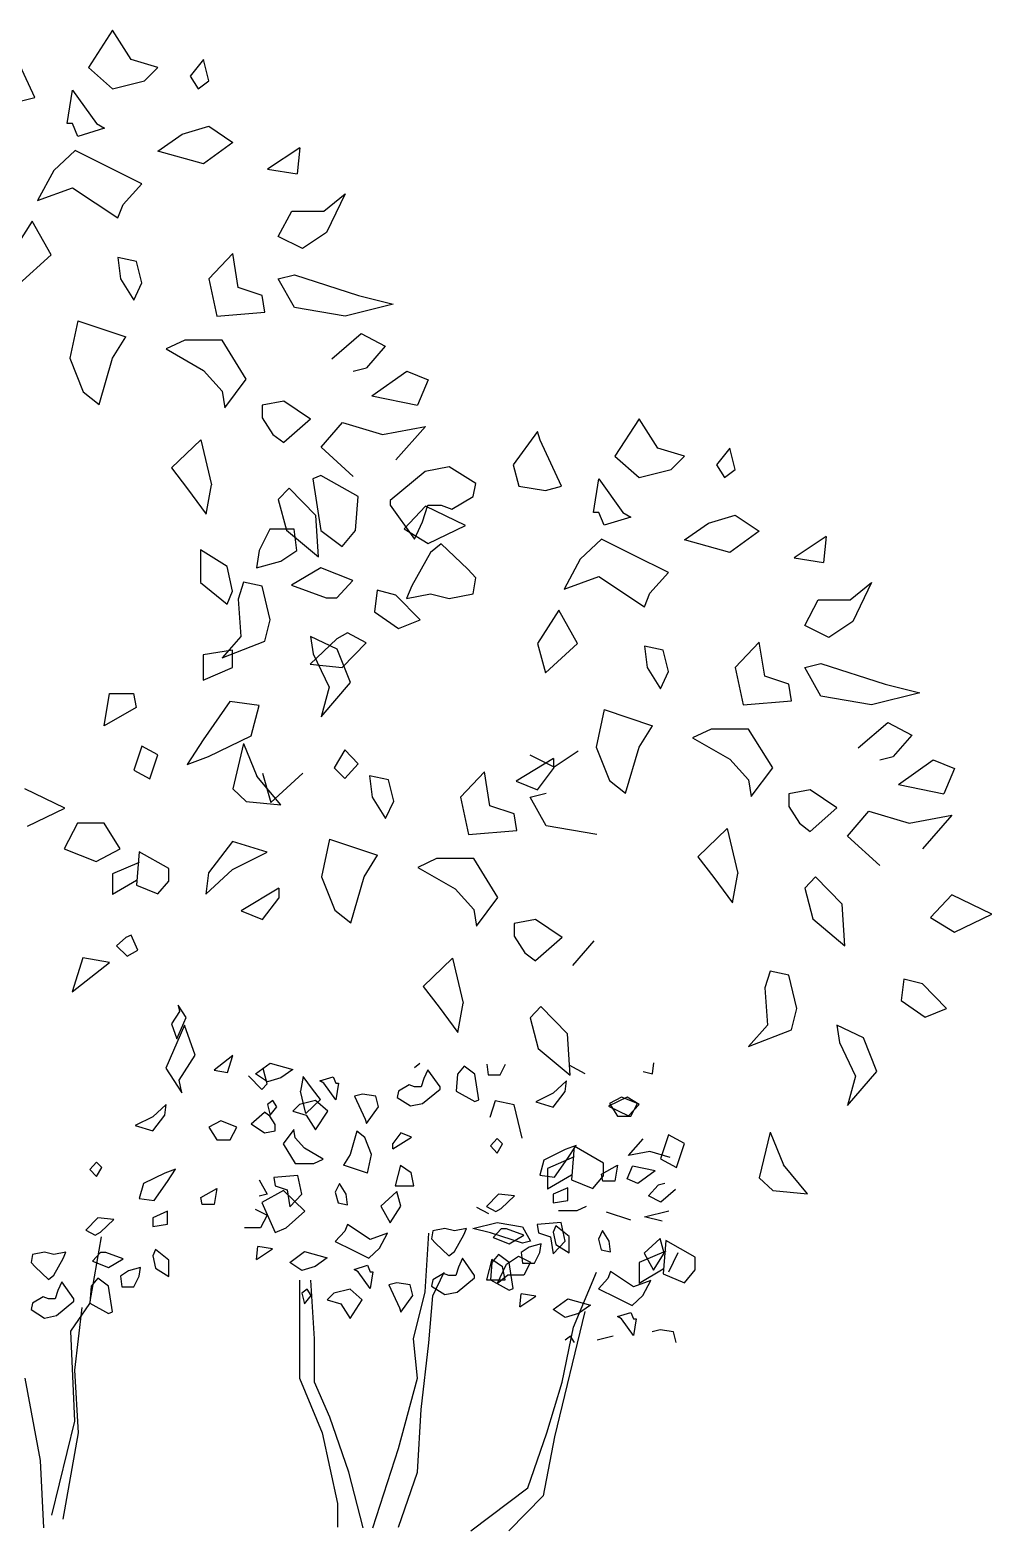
# Model space of a CAD drawing. Header units: millimetres. Extents: x 457.5 to 458.58, y 2596.21 to 2597.08.
# Drawn here: x 458.018 to 458.58, y 2596.206 to 2597.083 of the extents above; entities that cross this region are included whole.
import ezdxf

# ---------------------------------------------------------------- set-up
doc = ezdxf.new("R2010")
doc.units = ezdxf.units.MM
doc.header["$LTSCALE"] = 10
doc.layers.add('Vegetais', color=94, linetype='Continuous')

msp = doc.modelspace()

# ---------------------------------------------------------------- linework, layer by layer
at = {"layer": 'Vegetais'}
for p, q in [((458.0664, 2597.08322), (458.05233, 2597.06135)), ((458.07733, 2597.06604), (458.0664, 2597.08322)), ((458.02108, 2597.04377), (458.00858, 2597.07072)), ((458.05233, 2597.06135), (458.0664, 2597.04885)), ((458.09296, 2597.06135), (458.07733, 2597.06604)), ((458.08515, 2597.05354), (458.09296, 2597.06135)), ((458.11952, 2597.06604), (458.11171, 2597.05627)), ((458.12265, 2597.05354), (458.11952, 2597.06604)), ((458.0664, 2597.04885), (458.08515, 2597.05354)), ((458.11171, 2597.05627), (458.1164, 2597.04885)), ((458.1164, 2597.04885), (458.12265, 2597.05354)), ((458.01171, 2597.04143), (458.02108, 2597.04377)), ((458.03983, 2597.02854), (458.04296, 2597.04807)), ((458.04296, 2597.04807), (458.05702, 2597.02854)), ((458.04296, 2597.02854), (458.03983, 2597.02854)), ((458.04608, 2597.02111), (458.04296, 2597.02854)), ((458.06171, 2597.0258), (458.04608, 2597.02111)), ((458.05702, 2597.02854), (458.06171, 2597.0258)), ((458.10702, 2597.02229), (458.12265, 2597.02697)), ((458.12265, 2597.02697), (458.13671, 2597.0176)), ((458.09296, 2597.01252), (458.10702, 2597.02229)), ((458.13671, 2597.0176), (458.11952, 2597.0051)), ((458.04452, 2597.01291), (458.03202, 2597.00119)), ((458.06327, 2597.00354), (458.04452, 2597.01291)), ((458.11952, 2597.0051), (458.09296, 2597.01252)), ((458.17577, 2597.01447), (458.15702, 2597.00197)), ((458.17577, 2597.01447), (458.17421, 2596.99924)), ((458.03202, 2597.00119), (458.02265, 2596.98361)), ((458.08358, 2596.99338), (458.06327, 2597.00354)), ((458.15702, 2597.00197), (458.17421, 2596.99924)), ((458.02265, 2596.98361), (458.04296, 2596.99104)), ((458.04296, 2596.99104), (458.06952, 2596.97346)), ((458.07265, 2596.98127), (458.08358, 2596.99338)), ((458.18983, 2596.97736), (458.20233, 2596.98752)), ((458.20233, 2596.98752), (458.1914, 2596.96486)), ((458.06952, 2596.97346), (458.07265, 2596.98127)), ((458.16327, 2596.96252), (458.17108, 2596.97736)), ((458.17108, 2596.97736), (458.18983, 2596.97736)), ((458.01952, 2596.9715), (458.00702, 2596.95197)), ((458.03046, 2596.95197), (458.01952, 2596.9715)), ((458.1914, 2596.96486), (458.17733, 2596.95549)), ((458.17733, 2596.95549), (458.16327, 2596.96252)), ((458.01171, 2596.93479), (458.03046, 2596.95197)), ((458.06952, 2596.95041), (458.07108, 2596.93791)), ((458.08046, 2596.94807), (458.06952, 2596.95041)), ((458.08358, 2596.93557), (458.08046, 2596.94807)), ((458.13671, 2596.95275), (458.12265, 2596.93791)), ((458.13983, 2596.93283), (458.13671, 2596.95275)), ((458.07108, 2596.93791), (458.0789, 2596.92541)), ((458.12265, 2596.93791), (458.12733, 2596.91604)), ((458.16327, 2596.93791), (458.17265, 2596.94025)), ((458.17265, 2596.92111), (458.16327, 2596.93791)), ((458.17265, 2596.94025), (458.21015, 2596.92815)), ((458.0789, 2596.92541), (458.08358, 2596.93557)), ((458.1539, 2596.92815), (458.13983, 2596.93283)), ((458.15546, 2596.91838), (458.1539, 2596.92815)), ((458.20233, 2596.91604), (458.17265, 2596.92111)), ((458.23046, 2596.92307), (458.20233, 2596.91604)), ((458.21015, 2596.92815), (458.23046, 2596.92307)), ((458.04608, 2596.9133), (458.0414, 2596.89143)), ((458.04608, 2596.9133), (458.07421, 2596.90393)), ((458.12733, 2596.91604), (458.15546, 2596.91838)), ((458.0664, 2596.89143), (458.07421, 2596.90393)), ((458.19452, 2596.89104), (458.21171, 2596.90588)), ((458.21171, 2596.90588), (458.22577, 2596.89846)), ((458.10858, 2596.90197), (458.09765, 2596.8969)), ((458.09765, 2596.8969), (458.11952, 2596.8844)), ((458.13046, 2596.90197), (458.10858, 2596.90197)), ((458.14452, 2596.87932), (458.13046, 2596.90197)), ((458.22577, 2596.89846), (458.21483, 2596.88596)), ((458.0414, 2596.89143), (458.04921, 2596.8719)), ((458.05858, 2596.86447), (458.0664, 2596.89143)), ((458.20702, 2596.884), (458.21483, 2596.88596)), ((458.11952, 2596.8844), (458.13046, 2596.87229)), ((458.13202, 2596.86252), (458.14452, 2596.87932)), ((458.21796, 2596.86955), (458.23827, 2596.884)), ((458.23827, 2596.884), (458.25077, 2596.87893)), ((458.25077, 2596.87893), (458.24452, 2596.86408)), ((458.04921, 2596.8719), (458.05858, 2596.86447)), ((458.13046, 2596.87229), (458.13202, 2596.86252)), ((458.21796, 2596.86955), (458.24452, 2596.86408)), ((458.1664, 2596.86643), (458.1539, 2596.86408)), ((458.1539, 2596.86408), (458.1539, 2596.85666)), ((458.18202, 2596.85588), (458.1664, 2596.86643)), ((458.1539, 2596.85666), (458.16015, 2596.8469)), ((458.18202, 2596.85588), (458.1664, 2596.84221)), ((458.18827, 2596.83947), (458.20077, 2596.85393)), ((458.20077, 2596.85393), (458.22421, 2596.8469)), ((458.22421, 2596.8469), (458.24921, 2596.85158)), ((458.24921, 2596.85158), (458.23202, 2596.83205)), ((458.37402, 2596.85609), (458.35996, 2596.83422)), ((458.38496, 2596.8389), (458.37402, 2596.85609)), ((458.11796, 2596.84377), (458.10077, 2596.82736)), ((458.11796, 2596.84377), (458.12421, 2596.8176)), ((458.16015, 2596.8469), (458.1664, 2596.84221)), ((458.31465, 2596.84867), (458.30058, 2596.82914)), ((458.31621, 2596.84359), (458.31465, 2596.84867)), ((458.32871, 2596.81664), (458.31621, 2596.84359)), ((458.20702, 2596.82229), (458.18827, 2596.83947)), ((458.35996, 2596.83422), (458.37402, 2596.82172)), ((458.40058, 2596.83422), (458.38496, 2596.8389)), ((458.39277, 2596.8264), (458.40058, 2596.83422)), ((458.42715, 2596.8389), (458.41933, 2596.82914)), ((458.43027, 2596.8264), (458.42715, 2596.8389)), ((458.10077, 2596.82736), (458.11015, 2596.81525)), ((458.24902, 2596.82523), (458.22871, 2596.80843)), ((458.26308, 2596.82797), (458.24902, 2596.82523)), ((458.27871, 2596.8182), (458.26308, 2596.82797)), ((458.30058, 2596.82914), (458.30371, 2596.81664)), ((458.37402, 2596.82172), (458.39277, 2596.8264)), ((458.41933, 2596.82914), (458.42402, 2596.82172)), ((458.42402, 2596.82172), (458.43027, 2596.8264)), ((458.11015, 2596.81525), (458.12108, 2596.80041)), ((458.12108, 2596.80041), (458.12421, 2596.8176)), ((458.16952, 2596.81565), (458.16327, 2596.809)), ((458.18515, 2596.79963), (458.16952, 2596.81565)), ((458.18808, 2596.82289), (458.1834, 2596.82093)), ((458.1834, 2596.82093), (458.18808, 2596.79086)), ((458.20996, 2596.81078), (458.18808, 2596.82289)), ((458.27715, 2596.81078), (458.27871, 2596.8182)), ((458.30371, 2596.81664), (458.31933, 2596.81429)), ((458.31933, 2596.81429), (458.32871, 2596.81664)), ((458.34746, 2596.8014), (458.35058, 2596.82093)), ((458.35058, 2596.82093), (458.36465, 2596.8014)), ((458.16327, 2596.809), (458.16796, 2596.79104)), ((458.2084, 2596.79086), (458.20996, 2596.81078)), ((458.22871, 2596.80843), (458.22871, 2596.8057)), ((458.26465, 2596.80336), (458.27715, 2596.81078)), ((458.18671, 2596.77541), (458.18515, 2596.79963)), ((458.22871, 2596.8057), (458.24277, 2596.78578)), ((458.24921, 2596.8051), (458.23671, 2596.79182)), ((458.24746, 2596.79593), (458.25058, 2596.8057)), ((458.27265, 2596.79377), (458.24921, 2596.8051)), ((458.25058, 2596.8057), (458.2584, 2596.8057)), ((458.2584, 2596.8057), (458.26465, 2596.80336)), ((458.35058, 2596.8014), (458.34746, 2596.8014)), ((458.35371, 2596.79398), (458.35058, 2596.8014)), ((458.36933, 2596.79867), (458.35371, 2596.79398)), ((458.36465, 2596.8014), (458.36933, 2596.79867)), ((458.41465, 2596.79515), (458.43027, 2596.79984)), ((458.43027, 2596.79984), (458.44433, 2596.79047)), ((458.1584, 2596.79164), (458.15215, 2596.77914)), ((458.17246, 2596.79164), (458.1584, 2596.79164)), ((458.16796, 2596.79104), (458.18671, 2596.77541)), ((458.17402, 2596.77914), (458.17246, 2596.79164)), ((458.18808, 2596.79086), (458.20058, 2596.78148)), ((458.20058, 2596.78148), (458.2084, 2596.79086)), ((458.23671, 2596.79182), (458.25077, 2596.78322)), ((458.24277, 2596.78578), (458.24746, 2596.79593)), ((458.25077, 2596.78322), (458.27265, 2596.79377)), ((458.40058, 2596.78539), (458.41465, 2596.79515)), ((458.44433, 2596.79047), (458.42715, 2596.77797)), ((458.2584, 2596.78304), (458.25215, 2596.77797)), ((458.27402, 2596.7682), (458.2584, 2596.78304)), ((458.35215, 2596.78578), (458.33965, 2596.77406)), ((458.3709, 2596.7764), (458.35215, 2596.78578)), ((458.42715, 2596.77797), (458.40058, 2596.78539)), ((458.4834, 2596.78734), (458.46465, 2596.77484)), ((458.4834, 2596.78734), (458.48183, 2596.77211)), ((458.11777, 2596.77953), (458.11777, 2596.76039)), ((458.1334, 2596.76976), (458.11777, 2596.77953)), ((458.15215, 2596.77914), (458.15058, 2596.76898)), ((458.15058, 2596.76898), (458.16465, 2596.77289)), ((458.16465, 2596.77289), (458.17402, 2596.77914)), ((458.25215, 2596.77797), (458.24121, 2596.75843)), ((458.33965, 2596.77406), (458.33027, 2596.75648)), ((458.39121, 2596.76625), (458.3709, 2596.7764)), ((458.46465, 2596.77484), (458.48183, 2596.77211)), ((458.13652, 2596.75531), (458.1334, 2596.76976)), ((458.18808, 2596.76898), (458.1709, 2596.75883)), ((458.20683, 2596.76156), (458.18808, 2596.76898)), ((458.27871, 2596.76312), (458.27402, 2596.7682)), ((458.27715, 2596.75375), (458.27871, 2596.76312)), ((458.33027, 2596.75648), (458.35058, 2596.7639)), ((458.35058, 2596.7639), (458.37715, 2596.74633)), ((458.38027, 2596.75414), (458.39121, 2596.76625)), ((458.11777, 2596.76039), (458.1334, 2596.74789)), ((458.1334, 2596.74789), (458.13652, 2596.75531)), ((458.14296, 2596.76057), (458.13983, 2596.7508)), ((458.1539, 2596.75822), (458.14296, 2596.76057)), ((458.15858, 2596.73869), (458.1539, 2596.75822)), ((458.1709, 2596.75883), (458.19121, 2596.7514)), ((458.19746, 2596.7514), (458.20683, 2596.76156)), ((458.22108, 2596.75588), (458.21952, 2596.74338)), ((458.23202, 2596.75315), (458.22108, 2596.75588)), ((458.24121, 2596.75843), (458.23808, 2596.75101)), ((458.23808, 2596.75101), (458.25215, 2596.75375)), ((458.25215, 2596.75375), (458.26308, 2596.75101)), ((458.26308, 2596.75101), (458.27715, 2596.75375)), ((458.37715, 2596.74633), (458.38027, 2596.75414)), ((458.49746, 2596.75023), (458.50996, 2596.76039)), ((458.50996, 2596.76039), (458.49902, 2596.73773)), ((458.13983, 2596.7508), (458.1414, 2596.72893)), ((458.19121, 2596.7514), (458.19746, 2596.7514)), ((458.24608, 2596.73869), (458.23202, 2596.75315)), ((458.4709, 2596.73539), (458.47871, 2596.75023)), ((458.47871, 2596.75023), (458.49746, 2596.75023)), ((458.15546, 2596.72619), (458.15858, 2596.73869)), ((458.21952, 2596.74338), (458.23358, 2596.73361)), ((458.23358, 2596.73361), (458.24608, 2596.73869)), ((458.32715, 2596.74437), (458.31465, 2596.72484)), ((458.33808, 2596.72484), (458.32715, 2596.74437)), ((458.49902, 2596.73773), (458.48496, 2596.72836)), ((458.1414, 2596.72893), (458.13046, 2596.71643)), ((458.19746, 2596.72758), (458.18183, 2596.71273)), ((458.18202, 2596.72893), (458.18358, 2596.71877)), ((458.19765, 2596.7215), (458.18202, 2596.72893)), ((458.20371, 2596.73109), (458.19746, 2596.72758)), ((458.21465, 2596.72523), (458.20371, 2596.73109)), ((458.48496, 2596.72836), (458.4709, 2596.73539)), ((458.13652, 2596.72093), (458.11933, 2596.7182)), ((458.13046, 2596.71643), (458.15546, 2596.72619)), ((458.13652, 2596.71078), (458.13652, 2596.72093)), ((458.18358, 2596.71877), (458.19296, 2596.69924)), ((458.18358, 2596.71877), (458.19296, 2596.69924)), ((458.20546, 2596.70197), (458.19765, 2596.7215)), ((458.20058, 2596.71078), (458.21465, 2596.72523)), ((458.31465, 2596.72484), (458.31933, 2596.70765)), ((458.31933, 2596.70765), (458.33808, 2596.72484)), ((458.37715, 2596.72328), (458.37871, 2596.71078)), ((458.38808, 2596.72093), (458.37715, 2596.72328)), ((458.39121, 2596.70843), (458.38808, 2596.72093)), ((458.44433, 2596.72562), (458.43027, 2596.71078)), ((458.44746, 2596.7057), (458.44433, 2596.72562)), ((458.11933, 2596.7182), (458.11933, 2596.70336)), ((458.11933, 2596.70336), (458.13652, 2596.71078)), ((458.18183, 2596.71273), (458.20058, 2596.71078)), ((458.37871, 2596.71078), (458.38652, 2596.69828)), ((458.43027, 2596.71078), (458.43496, 2596.6889)), ((458.4709, 2596.71078), (458.48027, 2596.71312)), ((458.48027, 2596.69398), (458.4709, 2596.71078)), ((458.48027, 2596.71312), (458.51777, 2596.70101)), ((458.18827, 2596.68205), (458.20546, 2596.70197)), ((458.38652, 2596.69828), (458.39121, 2596.70843)), ((458.46152, 2596.70101), (458.44746, 2596.7057)), ((458.06152, 2596.67679), (458.06465, 2596.69554)), ((458.06465, 2596.69554), (458.07871, 2596.69554)), ((458.07871, 2596.69554), (458.08027, 2596.68734)), ((458.19296, 2596.69924), (458.18827, 2596.68205)), ((458.46308, 2596.69125), (458.46152, 2596.70101)), ((458.50996, 2596.6889), (458.48027, 2596.69398)), ((458.53808, 2596.69593), (458.50996, 2596.6889)), ((458.51777, 2596.70101), (458.53808, 2596.69593)), ((458.08027, 2596.68734), (458.06152, 2596.67679)), ((458.13496, 2596.69086), (458.11933, 2596.66859)), ((458.15215, 2596.68851), (458.13496, 2596.69086)), ((458.14746, 2596.67093), (458.15215, 2596.68851)), ((458.35371, 2596.68617), (458.34902, 2596.66429)), ((458.35371, 2596.68617), (458.38183, 2596.67679)), ((458.43496, 2596.6889), (458.46308, 2596.69125)), ((458.37402, 2596.66429), (458.38183, 2596.67679)), ((458.41621, 2596.67484), (458.40527, 2596.66976)), ((458.43808, 2596.67484), (458.41621, 2596.67484)), ((458.45215, 2596.65218), (458.43808, 2596.67484)), ((458.50215, 2596.6639), (458.51933, 2596.67875)), ((458.51933, 2596.67875), (458.5334, 2596.67133)), ((458.11933, 2596.66859), (458.10996, 2596.65414)), ((458.12246, 2596.65883), (458.14746, 2596.67093)), ((458.14296, 2596.66643), (458.13671, 2596.63986)), ((458.14296, 2596.66643), (458.15077, 2596.64729)), ((458.40527, 2596.66976), (458.42715, 2596.65726)), ((458.5334, 2596.67133), (458.52246, 2596.65883)), ((458.08358, 2596.66486), (458.0789, 2596.6508)), ((458.09296, 2596.65979), (458.08358, 2596.66486)), ((458.08827, 2596.64572), (458.09296, 2596.65979)), ((458.10996, 2596.65414), (458.12246, 2596.65883)), ((458.20215, 2596.66273), (458.1959, 2596.65218)), ((458.20996, 2596.65453), (458.20215, 2596.66273)), ((458.32402, 2596.65765), (458.30215, 2596.64437)), ((458.32443, 2596.65264), (458.31037, 2596.65967)), ((458.32402, 2596.65765), (458.32402, 2596.65179)), ((458.33849, 2596.66201), (458.32443, 2596.65264)), ((458.34902, 2596.66429), (458.35683, 2596.64476)), ((458.36621, 2596.63734), (458.37402, 2596.66429)), ((458.51465, 2596.65687), (458.52246, 2596.65883)), ((458.0789, 2596.6508), (458.08827, 2596.64572)), ((458.15412, 2596.64912), (458.1588, 2596.63193)), ((458.1588, 2596.63193), (458.17755, 2596.64912)), ((458.1959, 2596.65218), (458.20215, 2596.64593)), ((458.20215, 2596.64593), (458.20996, 2596.65453)), ((458.2838, 2596.6499), (458.26974, 2596.63506)), ((458.28693, 2596.62998), (458.2838, 2596.6499)), ((458.31465, 2596.63929), (458.32402, 2596.65179)), ((458.42715, 2596.65726), (458.43808, 2596.64515)), ((458.43965, 2596.63539), (458.45215, 2596.65218)), ((458.52558, 2596.64242), (458.5459, 2596.65687)), ((458.5459, 2596.65687), (458.5584, 2596.65179)), ((458.5584, 2596.65179), (458.55215, 2596.63695)), ((458.03855, 2596.62858), (458.01512, 2596.63991)), ((458.13671, 2596.63986), (458.14452, 2596.63244)), ((458.16483, 2596.63049), (458.15077, 2596.64729)), ((458.21662, 2596.64756), (458.21818, 2596.63506)), ((458.22755, 2596.64522), (458.21662, 2596.64756)), ((458.23068, 2596.63272), (458.22755, 2596.64522)), ((458.30215, 2596.64437), (458.31465, 2596.63929)), ((458.35683, 2596.64476), (458.36621, 2596.63734)), ((458.43808, 2596.64515), (458.43965, 2596.63539)), ((458.52558, 2596.64242), (458.55215, 2596.63695)), ((458.14452, 2596.63244), (458.16483, 2596.63049)), ((458.21818, 2596.63506), (458.22599, 2596.62256)), ((458.22599, 2596.62256), (458.23068, 2596.63272)), ((458.26974, 2596.63506), (458.27443, 2596.61318)), ((458.31037, 2596.63506), (458.31974, 2596.6374)), ((458.31974, 2596.61826), (458.31037, 2596.63506)), ((458.47402, 2596.63929), (458.46152, 2596.63695)), ((458.46152, 2596.63695), (458.46152, 2596.62953)), ((458.48965, 2596.62875), (458.47402, 2596.63929)), ((458.01668, 2596.61804), (458.03855, 2596.62858)), ((458.30099, 2596.62529), (458.28693, 2596.62998)), ((458.30255, 2596.61553), (458.30099, 2596.62529)), ((458.46152, 2596.62953), (458.46777, 2596.61976)), ((458.48965, 2596.62875), (458.47402, 2596.61508)), ((458.4959, 2596.61234), (458.5084, 2596.62679)), ((458.5084, 2596.62679), (458.53183, 2596.61976)), ((458.53183, 2596.61976), (458.55683, 2596.62445)), ((458.55683, 2596.62445), (458.53965, 2596.60492)), ((458.0459, 2596.61976), (458.03808, 2596.60492)), ((458.06152, 2596.61976), (458.0459, 2596.61976)), ((458.0709, 2596.60492), (458.06152, 2596.61976)), ((458.27443, 2596.61318), (458.30255, 2596.61553)), ((458.34943, 2596.61318), (458.31974, 2596.61826)), ((458.42558, 2596.61664), (458.4084, 2596.60023)), ((458.42558, 2596.61664), (458.43183, 2596.59047)), ((458.46777, 2596.61976), (458.47402, 2596.61508)), ((458.03808, 2596.60492), (458.05683, 2596.5975)), ((458.05683, 2596.5975), (458.0709, 2596.60492)), ((458.13652, 2596.60922), (458.12246, 2596.59086)), ((458.15683, 2596.60297), (458.13652, 2596.60922)), ((458.19318, 2596.61045), (458.18849, 2596.58858)), ((458.19318, 2596.61045), (458.2213, 2596.60108)), ((458.51465, 2596.59515), (458.4959, 2596.61234)), ((458.08202, 2596.5969), (458.0664, 2596.59025)), ((458.08202, 2596.60315), (458.08046, 2596.58361)), ((458.09921, 2596.59338), (458.08202, 2596.60315)), ((458.13652, 2596.59281), (458.15683, 2596.60297)), ((458.21349, 2596.58858), (458.2213, 2596.60108)), ((458.25568, 2596.59912), (458.24474, 2596.59404)), ((458.27755, 2596.59912), (458.25568, 2596.59912)), ((458.29162, 2596.57647), (458.27755, 2596.59912)), ((458.4084, 2596.60023), (458.41777, 2596.58812)), ((458.0664, 2596.59025), (458.0664, 2596.57815)), ((458.09921, 2596.58596), (458.09921, 2596.59338)), ((458.1209, 2596.57836), (458.13652, 2596.59281)), ((458.12246, 2596.59086), (458.1209, 2596.57836)), ((458.18849, 2596.58858), (458.1963, 2596.56904)), ((458.20568, 2596.56162), (458.21349, 2596.58858)), ((458.24474, 2596.59404), (458.26662, 2596.58154)), ((458.41777, 2596.58812), (458.42871, 2596.57328)), ((458.42871, 2596.57328), (458.43183, 2596.59047)), ((458.47715, 2596.58851), (458.4709, 2596.58187)), ((458.49277, 2596.5725), (458.47715, 2596.58851)), ((458.08046, 2596.58635), (458.0664, 2596.57815)), ((458.08046, 2596.58361), (458.09296, 2596.57854)), ((458.09296, 2596.57854), (458.09921, 2596.58596)), ((458.16349, 2596.58193), (458.14162, 2596.56865)), ((458.16349, 2596.58193), (458.16349, 2596.57608)), ((458.26662, 2596.58154), (458.27755, 2596.56943)), ((458.4709, 2596.58187), (458.47558, 2596.5639)), ((458.15412, 2596.56358), (458.16349, 2596.57608)), ((458.27912, 2596.55967), (458.29162, 2596.57647)), ((458.49433, 2596.54828), (458.49277, 2596.5725)), ((458.55683, 2596.57797), (458.54433, 2596.56468)), ((458.58027, 2596.56664), (458.55683, 2596.57797)), ((458.14162, 2596.56865), (458.15412, 2596.56358)), ((458.1963, 2596.56904), (458.20568, 2596.56162)), ((458.27755, 2596.56943), (458.27912, 2596.55967)), ((458.31349, 2596.56358), (458.30099, 2596.56123)), ((458.30099, 2596.56123), (458.30099, 2596.55381)), ((458.32912, 2596.55303), (458.31349, 2596.56358)), ((458.47558, 2596.5639), (458.49433, 2596.54828)), ((458.54433, 2596.56468), (458.5584, 2596.55609)), ((458.5584, 2596.55609), (458.58027, 2596.56664)), ((458.07424, 2596.55303), (458.06877, 2596.54815)), ((458.07737, 2596.5544), (458.07424, 2596.55303)), ((458.08127, 2596.54561), (458.07737, 2596.5544)), ((458.30099, 2596.55381), (458.30724, 2596.54404)), ((458.32912, 2596.55303), (458.31349, 2596.53936)), ((458.06877, 2596.54815), (458.07502, 2596.54209)), ((458.07502, 2596.54209), (458.08127, 2596.54561)), ((458.30724, 2596.54404), (458.31349, 2596.53936)), ((458.33537, 2596.53662), (458.34787, 2596.55108)), ((458.04902, 2596.54125), (458.04277, 2596.52133)), ((458.04277, 2596.52133), (458.06465, 2596.53851)), ((458.06465, 2596.53851), (458.04902, 2596.54125)), ((458.26505, 2596.54092), (458.24787, 2596.52451)), ((458.26505, 2596.54092), (458.2713, 2596.51475)), ((458.45058, 2596.53343), (458.44746, 2596.52367)), ((458.46152, 2596.53109), (458.45058, 2596.53343)), ((458.46621, 2596.51156), (458.46152, 2596.53109)), ((458.52871, 2596.52875), (458.52715, 2596.51625)), ((458.53965, 2596.52601), (458.52871, 2596.52875)), ((458.55371, 2596.51156), (458.53965, 2596.52601)), ((458.24787, 2596.52451), (458.25724, 2596.5124)), ((458.44746, 2596.52367), (458.44902, 2596.50179)), ((458.10549, 2596.50987), (458.1008, 2596.50264)), ((458.1094, 2596.50636), (458.10471, 2596.51358)), ((458.10471, 2596.51358), (458.10549, 2596.50987)), ((458.25724, 2596.5124), (458.26818, 2596.49756)), ((458.26818, 2596.49756), (458.2713, 2596.51475)), ((458.31662, 2596.51279), (458.31037, 2596.50615)), ((458.33224, 2596.49678), (458.31662, 2596.51279)), ((458.46308, 2596.49906), (458.46621, 2596.51156)), ((458.52715, 2596.51625), (458.54121, 2596.50648)), ((458.54121, 2596.50648), (458.55371, 2596.51156)), ((458.1084, 2596.50179), (458.09746, 2596.47679)), ((458.1008, 2596.50264), (458.10393, 2596.49386)), ((458.10393, 2596.49386), (458.1094, 2596.50636)), ((458.11465, 2596.48422), (458.1084, 2596.50179)), ((458.31037, 2596.50615), (458.31505, 2596.48818)), ((458.44902, 2596.50179), (458.43808, 2596.48929)), ((458.48965, 2596.50179), (458.49121, 2596.49164)), ((458.50527, 2596.49437), (458.48965, 2596.50179)), ((458.3338, 2596.47256), (458.33224, 2596.49678)), ((458.43808, 2596.48929), (458.46308, 2596.49906)), ((458.49121, 2596.49164), (458.50058, 2596.47211)), ((458.49121, 2596.49164), (458.50058, 2596.47211)), ((458.51308, 2596.47484), (458.50527, 2596.49437)), ((458.10527, 2596.46976), (458.11465, 2596.48422)), ((458.13674, 2596.48409), (458.1258, 2596.4755)), ((458.13362, 2596.47412), (458.13674, 2596.48409)), ((458.31505, 2596.48818), (458.3338, 2596.47256)), ((458.09746, 2596.47679), (458.10683, 2596.46234)), ((458.1258, 2596.4755), (458.13362, 2596.47412)), ((458.14993, 2596.47341), (458.15852, 2596.47966)), ((458.15696, 2596.46872), (458.14993, 2596.47341)), ((458.15674, 2596.46758), (458.1544, 2596.47656)), ((458.15852, 2596.47966), (458.1718, 2596.47596)), ((458.1718, 2596.47596), (458.16477, 2596.47107)), ((458.2429, 2596.47713), (458.24602, 2596.47966)), ((458.25071, 2596.47575), (458.24837, 2596.47068)), ((458.25774, 2596.4658), (458.25071, 2596.47575)), ((458.2679, 2596.47322), (458.26712, 2596.46325)), ((458.2718, 2596.47791), (458.2679, 2596.47322)), ((458.27805, 2596.47322), (458.2718, 2596.47791)), ((458.2804, 2596.45818), (458.27805, 2596.47322)), ((458.28508, 2596.47908), (458.28587, 2596.47283)), ((458.2929, 2596.47283), (458.29602, 2596.47908)), ((458.33302, 2596.47873), (458.3424, 2596.47365)), ((458.37652, 2596.47486), (458.38199, 2596.47349)), ((458.38199, 2596.47349), (458.38277, 2596.47974)), ((458.4959, 2596.45492), (458.51308, 2596.47484)), ((458.10683, 2596.46234), (458.10527, 2596.46976)), ((458.1458, 2596.47226), (458.15362, 2596.46426)), ((458.15362, 2596.46426), (458.15674, 2596.46758)), ((458.16477, 2596.47107), (458.15696, 2596.46872)), ((458.17783, 2596.47187), (458.17627, 2596.46328)), ((458.1833, 2596.46445), (458.17783, 2596.47187)), ((458.18799, 2596.4584), (458.1833, 2596.46445)), ((458.18743, 2596.46932), (458.19524, 2596.47166)), ((458.18977, 2596.46794), (458.18743, 2596.46932)), ((458.1968, 2596.45818), (458.18977, 2596.46794)), ((458.19524, 2596.47166), (458.1968, 2596.46794)), ((458.1968, 2596.46794), (458.19837, 2596.46794)), ((458.19837, 2596.46794), (458.1968, 2596.45818)), ((458.23977, 2596.46697), (458.23352, 2596.46325)), ((458.2429, 2596.4658), (458.23977, 2596.46697)), ((458.2468, 2596.4658), (458.2429, 2596.4658)), ((458.24837, 2596.47068), (458.2468, 2596.4658)), ((458.24758, 2596.45604), (458.25774, 2596.46443)), ((458.25774, 2596.46443), (458.25774, 2596.4658)), ((458.28587, 2596.47283), (458.2929, 2596.47283)), ((458.33174, 2596.46934), (458.32393, 2596.46211)), ((458.33096, 2596.46309), (458.33174, 2596.46934)), ((458.50058, 2596.47211), (458.4959, 2596.45492)), ((458.16008, 2596.45779), (458.15696, 2596.45544)), ((458.16243, 2596.45408), (458.16008, 2596.45779)), ((458.18508, 2596.45779), (458.17571, 2596.45544)), ((458.1794, 2596.4502), (458.17627, 2596.46328)), ((458.1794, 2596.4502), (458.18799, 2596.4584)), ((458.19212, 2596.45154), (458.18508, 2596.45779)), ((458.21243, 2596.4615), (458.20774, 2596.46033)), ((458.20774, 2596.46033), (458.21399, 2596.44685)), ((458.22024, 2596.46033), (458.21243, 2596.4615)), ((458.2218, 2596.45408), (458.22024, 2596.46033)), ((458.23352, 2596.46325), (458.23274, 2596.45955)), ((458.23274, 2596.45955), (458.24055, 2596.45466)), ((458.24055, 2596.45466), (458.24758, 2596.45604)), ((458.26712, 2596.46325), (458.27805, 2596.45721)), ((458.27805, 2596.45721), (458.2804, 2596.45818)), ((458.29005, 2596.45772), (458.28693, 2596.44795)), ((458.30099, 2596.45537), (458.29005, 2596.45772)), ((458.32393, 2596.46211), (458.31377, 2596.45703)), ((458.31377, 2596.45703), (458.32393, 2596.4539)), ((458.32393, 2596.4539), (458.33096, 2596.46309)), ((458.36715, 2596.45982), (458.35621, 2596.45455)), ((458.36377, 2596.45976), (458.35674, 2596.45606)), ((458.35674, 2596.45606), (458.36143, 2596.44864)), ((458.37315, 2596.45606), (458.36377, 2596.45976)), ((458.37418, 2596.45552), (458.36715, 2596.45982)), ((458.36924, 2596.44864), (458.37315, 2596.45606)), ((458.08987, 2596.44834), (458.07971, 2596.44326)), ((458.09768, 2596.45558), (458.08987, 2596.44834)), ((458.08987, 2596.44014), (458.0969, 2596.44933)), ((458.0969, 2596.44933), (458.09768, 2596.45558)), ((458.14737, 2596.44414), (458.15518, 2596.45098)), ((458.1583, 2596.44864), (458.15518, 2596.45098)), ((458.15696, 2596.45544), (458.15852, 2596.44919)), ((458.16143, 2596.44375), (458.1583, 2596.44864)), ((458.15852, 2596.44919), (458.16243, 2596.45408)), ((458.17571, 2596.45544), (458.1718, 2596.45154)), ((458.1718, 2596.45154), (458.17962, 2596.44919)), ((458.17962, 2596.44919), (458.18508, 2596.4406)), ((458.18508, 2596.4406), (458.19212, 2596.45154)), ((458.21399, 2596.44685), (458.21477, 2596.44432)), ((458.21477, 2596.44432), (458.2218, 2596.45408)), ((458.30568, 2596.43584), (458.30099, 2596.45537)), ((458.35621, 2596.45455), (458.36793, 2596.44888)), ((458.36143, 2596.44864), (458.36924, 2596.44864)), ((458.36793, 2596.44888), (458.37418, 2596.45552)), ((458.07971, 2596.44326), (458.08987, 2596.44014)), ((458.12971, 2596.446), (458.12268, 2596.44229)), ((458.12268, 2596.44229), (458.12737, 2596.43487)), ((458.13908, 2596.44229), (458.12971, 2596.446)), ((458.13518, 2596.43487), (458.13908, 2596.44229)), ((458.14737, 2596.44414), (458.15518, 2596.43887)), ((458.15518, 2596.43887), (458.16143, 2596.44004)), ((458.16143, 2596.44004), (458.16143, 2596.44375)), ((458.17237, 2596.44083), (458.16612, 2596.43242)), ((458.17315, 2596.43593), (458.17237, 2596.44083)), ((458.20908, 2596.43984), (458.20518, 2596.42637)), ((458.21377, 2596.43614), (458.20908, 2596.43984)), ((458.23487, 2596.43887), (458.23018, 2596.43262)), ((458.24112, 2596.43633), (458.23487, 2596.43887)), ((458.45058, 2596.43929), (458.44433, 2596.41273)), ((458.45058, 2596.43929), (458.4584, 2596.42015)), ((458.12737, 2596.43487), (458.13518, 2596.43487)), ((458.16612, 2596.43242), (458.17315, 2596.42109)), ((458.17862, 2596.42989), (458.17315, 2596.43593)), ((458.18955, 2596.42364), (458.17862, 2596.42989)), ((458.21768, 2596.42637), (458.21377, 2596.43614)), ((458.23018, 2596.42968), (458.24112, 2596.43633)), ((458.23018, 2596.42968), (458.23018, 2596.43262)), ((458.29112, 2596.43554), (458.28721, 2596.43125)), ((458.28721, 2596.43125), (458.29112, 2596.42715)), ((458.29424, 2596.43242), (458.29112, 2596.43554)), ((458.29112, 2596.42715), (458.29424, 2596.43242)), ((458.33721, 2596.43145), (458.33096, 2596.42911)), ((458.33252, 2596.42422), (458.33721, 2596.43145)), ((458.33615, 2596.43108), (458.33458, 2596.41154)), ((458.35333, 2596.42131), (458.33615, 2596.43108)), ((458.36793, 2596.42565), (458.37652, 2596.43541)), ((458.39121, 2596.43773), (458.38652, 2596.42367)), ((458.40058, 2596.43265), (458.39121, 2596.43773)), ((458.3959, 2596.41859), (458.40058, 2596.43265)), ((458.05705, 2596.42178), (458.05315, 2596.41748)), ((458.06018, 2596.41865), (458.05705, 2596.42178)), ((458.17315, 2596.42109), (458.18408, 2596.42109)), ((458.18408, 2596.42109), (458.18955, 2596.42364)), ((458.20518, 2596.42637), (458.20127, 2596.42012)), ((458.21533, 2596.41543), (458.21768, 2596.42637)), ((458.31846, 2596.42304), (458.31612, 2596.41426)), ((458.33096, 2596.42911), (458.31846, 2596.42304)), ((458.33615, 2596.42483), (458.32052, 2596.41818)), ((458.32471, 2596.41309), (458.33252, 2596.42422)), ((458.35333, 2596.41389), (458.35333, 2596.42131)), ((458.38043, 2596.42799), (458.36793, 2596.42565)), ((458.39215, 2596.42447), (458.38043, 2596.42799)), ((458.38652, 2596.42367), (458.3959, 2596.41859)), ((458.05315, 2596.41748), (458.05705, 2596.41339)), ((458.05705, 2596.41339), (458.06018, 2596.41865)), ((458.0969, 2596.41534), (458.0844, 2596.40928)), ((458.10315, 2596.41768), (458.0969, 2596.41534)), ((458.09846, 2596.41045), (458.10315, 2596.41768)), ((458.17471, 2596.41406), (458.16065, 2596.41289)), ((458.16065, 2596.41289), (458.16143, 2596.40801)), ((458.17705, 2596.40312), (458.17471, 2596.41406)), ((458.21533, 2596.41543), (458.20127, 2596.42012)), ((458.23458, 2596.42014), (458.23146, 2596.40803)), ((458.23458, 2596.42014), (458.24083, 2596.41584)), ((458.2424, 2596.40803), (458.24083, 2596.41584)), ((458.31612, 2596.41426), (458.32471, 2596.41309)), ((458.32052, 2596.41818), (458.32052, 2596.40608)), ((458.33458, 2596.41428), (458.32052, 2596.40608)), ((458.34708, 2596.40647), (458.35333, 2596.41389)), ((458.35205, 2596.41484), (458.36143, 2596.42012)), ((458.35283, 2596.41075), (458.35205, 2596.41484)), ((458.36143, 2596.42012), (458.35987, 2596.41075)), ((458.36715, 2596.41197), (458.37027, 2596.4194)), ((458.3734, 2596.40943), (458.36715, 2596.41197)), ((458.38355, 2596.41666), (458.37027, 2596.4194)), ((458.38355, 2596.41666), (458.3734, 2596.40943)), ((458.44433, 2596.41273), (458.45215, 2596.40531)), ((458.47246, 2596.40336), (458.4584, 2596.42015)), ((458.0844, 2596.40928), (458.08205, 2596.4005)), ((458.09065, 2596.39933), (458.09846, 2596.41045)), ((458.11799, 2596.40108), (458.12737, 2596.40636)), ((458.12737, 2596.40636), (458.1258, 2596.39698)), ((458.15205, 2596.41153), (458.15674, 2596.40312)), ((458.15674, 2596.40312), (458.15205, 2596.40195)), ((458.16621, 2596.40531), (458.15371, 2596.39828)), ((458.16143, 2596.40801), (458.16846, 2596.40567)), ((458.17871, 2596.3932), (458.16621, 2596.40531)), ((458.16846, 2596.40567), (458.17002, 2596.3957)), ((458.17002, 2596.3957), (458.17705, 2596.40312)), ((458.19893, 2596.40937), (458.19658, 2596.40429)), ((458.19658, 2596.40429), (458.19815, 2596.39804)), ((458.20283, 2596.40312), (458.19893, 2596.40937)), ((458.20362, 2596.39687), (458.20283, 2596.40312)), ((458.23252, 2596.40468), (458.22315, 2596.39609)), ((458.23146, 2596.40803), (458.2424, 2596.40803)), ((458.23487, 2596.39609), (458.23252, 2596.40468)), ((458.2919, 2596.40312), (458.28487, 2596.3959)), ((458.30127, 2596.40215), (458.2919, 2596.40312)), ((458.33252, 2596.40684), (458.32393, 2596.40312)), ((458.32393, 2596.40312), (458.32393, 2596.39804)), ((458.33252, 2596.39942), (458.33252, 2596.40684)), ((458.33458, 2596.41154), (458.34708, 2596.40647)), ((458.35987, 2596.41075), (458.35283, 2596.41075)), ((458.37965, 2596.40221), (458.38512, 2596.40846)), ((458.38902, 2596.40943), (458.38512, 2596.40846)), ((458.39527, 2596.40591), (458.38668, 2596.39849)), ((458.45215, 2596.40531), (458.47246, 2596.40336)), ((458.08205, 2596.4005), (458.09065, 2596.39933)), ((458.11877, 2596.39698), (458.11799, 2596.40108)), ((458.1258, 2596.39698), (458.11877, 2596.39698)), ((458.14971, 2596.39434), (458.15674, 2596.39083)), ((458.15371, 2596.39828), (458.16152, 2596.3807)), ((458.19815, 2596.39804), (458.20362, 2596.39687)), ((458.22315, 2596.39609), (458.22862, 2596.38633)), ((458.22862, 2596.38633), (458.23487, 2596.39609)), ((458.28637, 2596.39161), (458.27933, 2596.39533)), ((458.28487, 2596.3959), (458.29033, 2596.39297)), ((458.29033, 2596.39297), (458.29346, 2596.39473)), ((458.29346, 2596.39473), (458.30127, 2596.40215)), ((458.32393, 2596.39804), (458.33252, 2596.39942)), ((458.33793, 2596.39356), (458.3434, 2596.39611)), ((458.38668, 2596.39849), (458.37965, 2596.40221)), ((458.05783, 2596.38936), (458.0508, 2596.38214)), ((458.06721, 2596.38839), (458.05783, 2596.38936)), ((458.0594, 2596.38097), (458.06721, 2596.38839)), ((458.09846, 2596.39308), (458.08987, 2596.38936)), ((458.08987, 2596.38936), (458.08987, 2596.38428)), ((458.08987, 2596.38428), (458.09846, 2596.38565)), ((458.09846, 2596.38565), (458.09846, 2596.39308)), ((458.15674, 2596.39083), (458.15283, 2596.3834)), ((458.16777, 2596.38343), (458.17871, 2596.3932)), ((458.27699, 2596.38301), (458.29105, 2596.38653)), ((458.29105, 2596.38653), (458.3059, 2596.384)), ((458.32855, 2596.38653), (458.31449, 2596.38536)), ((458.32699, 2596.39356), (458.33793, 2596.39356)), ((458.3309, 2596.37559), (458.32855, 2596.38653)), ((458.36918, 2596.3879), (458.35512, 2596.39259)), ((458.3773, 2596.3899), (458.39137, 2596.39341)), ((458.38746, 2596.38736), (458.3773, 2596.3899)), ((458.0508, 2596.38214), (458.05627, 2596.3792)), ((458.05627, 2596.3792), (458.0594, 2596.38097)), ((458.15283, 2596.3834), (458.14346, 2596.3834)), ((458.16152, 2596.3807), (458.16777, 2596.38343)), ((458.20205, 2596.38145), (458.19658, 2596.37539)), ((458.20362, 2596.38536), (458.20205, 2596.38145)), ((458.2169, 2596.37656), (458.20362, 2596.38536)), ((458.22705, 2596.38028), (458.2169, 2596.37656)), ((458.22237, 2596.37148), (458.22705, 2596.38028)), ((458.25362, 2596.38164), (458.25283, 2596.37695)), ((458.25283, 2596.37695), (458.25518, 2596.37442)), ((458.26065, 2596.38301), (458.25362, 2596.38164)), ((458.26612, 2596.38164), (458.26065, 2596.38301)), ((458.27315, 2596.38301), (458.26612, 2596.38164)), ((458.26612, 2596.36953), (458.27158, 2596.37929)), ((458.27158, 2596.37929), (458.27315, 2596.38301)), ((458.28715, 2596.38048), (458.27699, 2596.38301)), ((458.3059, 2596.37442), (458.28715, 2596.38048)), ((458.29346, 2596.38281), (458.28877, 2596.37773)), ((458.28877, 2596.37773), (458.29815, 2596.37403)), ((458.29658, 2596.38281), (458.29346, 2596.38281)), ((458.30674, 2596.37911), (458.29658, 2596.38281)), ((458.29815, 2596.37403), (458.30674, 2596.37911)), ((458.3059, 2596.384), (458.31058, 2596.37559)), ((458.31449, 2596.38536), (458.31527, 2596.38048)), ((458.31527, 2596.38048), (458.3223, 2596.37814)), ((458.3223, 2596.37814), (458.32387, 2596.36817)), ((458.32549, 2596.38458), (458.32393, 2596.38086)), ((458.32393, 2596.38086), (458.32549, 2596.37364)), ((458.3333, 2596.37833), (458.32549, 2596.38458)), ((458.3333, 2596.36875), (458.3333, 2596.37833)), ((458.35277, 2596.38184), (458.35043, 2596.37676)), ((458.35043, 2596.37676), (458.35199, 2596.37051)), ((458.35668, 2596.37559), (458.35277, 2596.38184)), ((458.38637, 2596.37715), (458.37699, 2596.36856)), ((458.38871, 2596.36856), (458.38637, 2596.37715)), ((458.02658, 2596.36925), (458.01955, 2596.36787)), ((458.03205, 2596.36787), (458.02658, 2596.36925)), ((458.03908, 2596.36925), (458.03205, 2596.36787)), ((458.03752, 2596.36553), (458.03908, 2596.36925)), ((458.0594, 2596.36904), (458.05471, 2596.36397)), ((458.06252, 2596.36904), (458.0594, 2596.36904)), ((458.07268, 2596.36534), (458.06252, 2596.36904)), ((458.09143, 2596.37081), (458.08987, 2596.36709)), ((458.09924, 2596.36456), (458.09143, 2596.37081)), ((458.15049, 2596.36484), (458.15127, 2596.37247)), ((458.15049, 2596.36484), (458.15987, 2596.37109)), ((458.15987, 2596.37109), (458.15127, 2596.37247)), ((458.17002, 2596.36328), (458.17862, 2596.36953)), ((458.17862, 2596.36953), (458.1919, 2596.36583)), ((458.19658, 2596.37539), (458.20674, 2596.37031)), ((458.20674, 2596.37031), (458.21612, 2596.36562)), ((458.21612, 2596.36562), (458.22237, 2596.37148)), ((458.25518, 2596.37442), (458.26299, 2596.367)), ((458.26299, 2596.367), (458.26612, 2596.36953)), ((458.30987, 2596.37208), (458.30518, 2596.36895)), ((458.30518, 2596.36895), (458.30596, 2596.3627)), ((458.31058, 2596.37559), (458.3059, 2596.37442)), ((458.3169, 2596.37403), (458.30987, 2596.37208)), ((458.31299, 2596.3627), (458.31612, 2596.36895)), ((458.31612, 2596.36895), (458.3169, 2596.37403)), ((458.32387, 2596.36817), (458.3309, 2596.37559)), ((458.32549, 2596.37364), (458.3333, 2596.36875)), ((458.35199, 2596.37051), (458.35746, 2596.36934)), ((458.35746, 2596.36934), (458.35668, 2596.37559)), ((458.38965, 2596.36976), (458.37402, 2596.36312)), ((458.37699, 2596.36856), (458.38246, 2596.35879)), ((458.38246, 2596.35879), (458.38871, 2596.36856)), ((458.38965, 2596.37601), (458.38808, 2596.35648)), ((458.40683, 2596.36625), (458.38965, 2596.37601)), ((458.39137, 2596.35768), (458.39683, 2596.369)), ((458.01955, 2596.36787), (458.01877, 2596.36318)), ((458.01877, 2596.36318), (458.02112, 2596.36065)), ((458.02112, 2596.36065), (458.02893, 2596.35323)), ((458.03205, 2596.35576), (458.03752, 2596.36553)), ((458.05471, 2596.36397), (458.06408, 2596.36026)), ((458.06408, 2596.36026), (458.07268, 2596.36534)), ((458.08283, 2596.36026), (458.0758, 2596.35831)), ((458.08205, 2596.35518), (458.08283, 2596.36026)), ((458.08987, 2596.36709), (458.09143, 2596.35987)), ((458.09143, 2596.35987), (458.09924, 2596.35498)), ((458.09924, 2596.35498), (458.09924, 2596.36456)), ((458.17705, 2596.35859), (458.17002, 2596.36328)), ((458.18487, 2596.36093), (458.17705, 2596.35859)), ((458.1919, 2596.36583), (458.18487, 2596.36093)), ((458.20752, 2596.35918), (458.21533, 2596.36153)), ((458.20987, 2596.35781), (458.20752, 2596.35918)), ((458.21533, 2596.36153), (458.2169, 2596.35781)), ((458.26846, 2596.36054), (458.2669, 2596.35567)), ((458.2708, 2596.36562), (458.26846, 2596.36054)), ((458.27783, 2596.35567), (458.2708, 2596.36562)), ((458.28808, 2596.36508), (458.28496, 2596.35297)), ((458.28799, 2596.36309), (458.28721, 2596.35312)), ((458.2919, 2596.36778), (458.28799, 2596.36309)), ((458.28808, 2596.36508), (458.29433, 2596.36078)), ((458.29105, 2596.35079), (458.29652, 2596.36212)), ((458.29815, 2596.36309), (458.2919, 2596.36778)), ((458.2959, 2596.35297), (458.29433, 2596.36078)), ((458.29652, 2596.36212), (458.30355, 2596.36681)), ((458.30049, 2596.34804), (458.29815, 2596.36309)), ((458.30355, 2596.36681), (458.31058, 2596.36329)), ((458.30596, 2596.3627), (458.31299, 2596.3627)), ((458.31058, 2596.36329), (458.30668, 2596.35587)), ((458.37402, 2596.36312), (458.37402, 2596.35101)), ((458.38808, 2596.35922), (458.37402, 2596.35101)), ((458.40683, 2596.35883), (458.40683, 2596.36625)), ((458.02893, 2596.35323), (458.03205, 2596.35576)), ((458.03674, 2596.35186), (458.0344, 2596.34678)), ((458.04377, 2596.3419), (458.03674, 2596.35186)), ((458.05783, 2596.35401), (458.05393, 2596.34933)), ((458.06408, 2596.34933), (458.05783, 2596.35401)), ((458.0758, 2596.35831), (458.07112, 2596.35518)), ((458.07112, 2596.35518), (458.0719, 2596.34893)), ((458.07893, 2596.34893), (458.08205, 2596.35518)), ((458.2169, 2596.34804), (458.20987, 2596.35781)), ((458.2169, 2596.35781), (458.21846, 2596.35781)), ((458.21846, 2596.35781), (458.2169, 2596.34804)), ((458.23252, 2596.35137), (458.22783, 2596.3502)), ((458.24033, 2596.3502), (458.23252, 2596.35137)), ((458.25362, 2596.35312), (458.25283, 2596.34942)), ((458.25987, 2596.35684), (458.25362, 2596.35312)), ((458.26299, 2596.35567), (458.25987, 2596.35684)), ((458.2669, 2596.35567), (458.26299, 2596.35567)), ((458.26768, 2596.3459), (458.27783, 2596.35429)), ((458.27783, 2596.35429), (458.27783, 2596.35567)), ((458.28496, 2596.35297), (458.2959, 2596.35297)), ((458.28721, 2596.35312), (458.29815, 2596.34708)), ((458.2973, 2596.35587), (458.29105, 2596.35079)), ((458.30668, 2596.35587), (458.2973, 2596.35587)), ((458.3559, 2596.35392), (458.35043, 2596.34786)), ((458.35746, 2596.35783), (458.3559, 2596.35392)), ((458.37074, 2596.34903), (458.35746, 2596.35783)), ((458.3809, 2596.35275), (458.37074, 2596.34903)), ((458.37621, 2596.34395), (458.3809, 2596.35275)), ((458.38808, 2596.35648), (458.40058, 2596.3514)), ((458.40058, 2596.3514), (458.40683, 2596.35883)), ((458.0258, 2596.34308), (458.01955, 2596.33936)), ((458.02893, 2596.3419), (458.0258, 2596.34308)), ((458.03283, 2596.3419), (458.02893, 2596.3419)), ((458.0344, 2596.34678), (458.03283, 2596.3419)), ((458.04377, 2596.34053), (458.04377, 2596.3419)), ((458.05393, 2596.34933), (458.05315, 2596.33936)), ((458.06643, 2596.33428), (458.06408, 2596.34933)), ((458.0719, 2596.34893), (458.07893, 2596.34893)), ((458.18018, 2596.34765), (458.17705, 2596.34531)), ((458.17705, 2596.34531), (458.17862, 2596.33906)), ((458.17862, 2596.33906), (458.18252, 2596.34395)), ((458.18252, 2596.34395), (458.18018, 2596.34765)), ((458.1958, 2596.34531), (458.1919, 2596.3414)), ((458.20518, 2596.34765), (458.1958, 2596.34531)), ((458.21221, 2596.3414), (458.20518, 2596.34765)), ((458.22783, 2596.3502), (458.23408, 2596.33672)), ((458.23487, 2596.33418), (458.2419, 2596.34395)), ((458.2419, 2596.34395), (458.24033, 2596.3502)), ((458.25283, 2596.34942), (458.26065, 2596.34453)), ((458.26065, 2596.34453), (458.26768, 2596.3459)), ((458.29815, 2596.34708), (458.30049, 2596.34804)), ((458.30433, 2596.33731), (458.30512, 2596.34493)), ((458.30433, 2596.33731), (458.31371, 2596.34356)), ((458.31371, 2596.34356), (458.30512, 2596.34493)), ((458.32387, 2596.33575), (458.33246, 2596.342)), ((458.33246, 2596.342), (458.34574, 2596.33829)), ((458.35043, 2596.34786), (458.36058, 2596.34278)), ((458.36058, 2596.34278), (458.36996, 2596.33809)), ((458.36996, 2596.33809), (458.37621, 2596.34395)), ((458.01955, 2596.33936), (458.01877, 2596.33565)), ((458.01877, 2596.33565), (458.02658, 2596.33076)), ((458.03362, 2596.33214), (458.04377, 2596.34053)), ((458.05315, 2596.33936), (458.06408, 2596.33331)), ((458.06408, 2596.33331), (458.06643, 2596.33428)), ((458.1919, 2596.3414), (458.19971, 2596.33906)), ((458.19971, 2596.33906), (458.20518, 2596.33047)), ((458.20518, 2596.33047), (458.21221, 2596.3414)), ((458.23408, 2596.33672), (458.23487, 2596.33418)), ((458.3309, 2596.33106), (458.32387, 2596.33575)), ((458.33871, 2596.3334), (458.3309, 2596.33106)), ((458.34574, 2596.33829), (458.33871, 2596.3334)), ((458.36137, 2596.33165), (458.36918, 2596.334)), ((458.36918, 2596.334), (458.37074, 2596.33028)), ((458.02658, 2596.33076), (458.03362, 2596.33214)), ((458.36371, 2596.33028), (458.36137, 2596.33165)), ((458.37074, 2596.32051), (458.36371, 2596.33028)), ((458.37074, 2596.33028), (458.3723, 2596.33028)), ((458.3723, 2596.33028), (458.37074, 2596.32051)), ((458.33402, 2596.32012), (458.3309, 2596.31778)), ((458.33637, 2596.31642), (458.33402, 2596.32012)), ((458.35902, 2596.32012), (458.34965, 2596.31778)), ((458.38637, 2596.32384), (458.38168, 2596.32267)), ((458.39418, 2596.32267), (458.38637, 2596.32384)), ((458.39574, 2596.31642), (458.39418, 2596.32267))]:
    msp.add_line(p, q, dxfattribs=at)
at = {"layer": 'Vegetais', "color": 34}
for p, q in [((458.05318, 2596.33916), (458.05987, 2596.37809)), ((458.24899, 2596.34603), (458.25124, 2596.38038)), ((458.17558, 2596.3529), (458.17558, 2596.29565)), ((458.18446, 2596.31854), (458.18224, 2596.3529)), ((458.25346, 2596.34374), (458.26012, 2596.35747)), ((458.3358, 2596.32542), (458.34915, 2596.35747)), ((458.24233, 2596.31854), (458.24899, 2596.34603)), ((458.25124, 2596.31625), (458.25346, 2596.34374)), ((458.04205, 2596.32313), (458.05318, 2596.33916)), ((458.04427, 2596.30022), (458.04874, 2596.33686)), ((458.34246, 2596.33458), (458.32465, 2596.26129)), ((458.32912, 2596.29336), (458.3358, 2596.32542)), ((458.04427, 2596.27046), (458.04205, 2596.32313)), ((458.18446, 2596.29336), (458.18446, 2596.31854)), ((458.24455, 2596.29565), (458.24233, 2596.31854)), ((458.24677, 2596.27733), (458.25124, 2596.31625)), ((458.04652, 2596.26359), (458.04427, 2596.30022)), ((458.02424, 2596.24756), (458.01537, 2596.29565)), ((458.17558, 2596.29565), (458.18893, 2596.26359)), ((458.19337, 2596.27275), (458.18446, 2596.29336)), ((458.23343, 2596.25443), (458.24455, 2596.29565)), ((458.32021, 2596.26359), (458.32912, 2596.29336)), ((458.20449, 2596.24068), (458.19337, 2596.27275)), ((458.24455, 2596.24068), (458.24677, 2596.27733)), ((458.03093, 2596.2155), (458.04427, 2596.27046)), ((458.03762, 2596.21321), (458.04652, 2596.26359)), ((458.18893, 2596.26359), (458.19783, 2596.22236)), ((458.30908, 2596.23153), (458.32021, 2596.26359)), ((458.21845, 2596.20813), (458.23343, 2596.25443)), ((458.32465, 2596.26129), (458.31799, 2596.22695)), ((458.02628, 2596.20813), (458.02424, 2596.24756)), ((458.21293, 2596.20813), (458.20449, 2596.24068)), ((458.23343, 2596.20863), (458.24455, 2596.24068)), ((458.27571, 2596.20633), (458.30908, 2596.23153)), ((458.19783, 2596.22236), (458.19783, 2596.20863)), ((458.31799, 2596.22695), (458.29796, 2596.20633))]:
    msp.add_line(p, q, dxfattribs=at)

doc.saveas('drawing.dxf')
